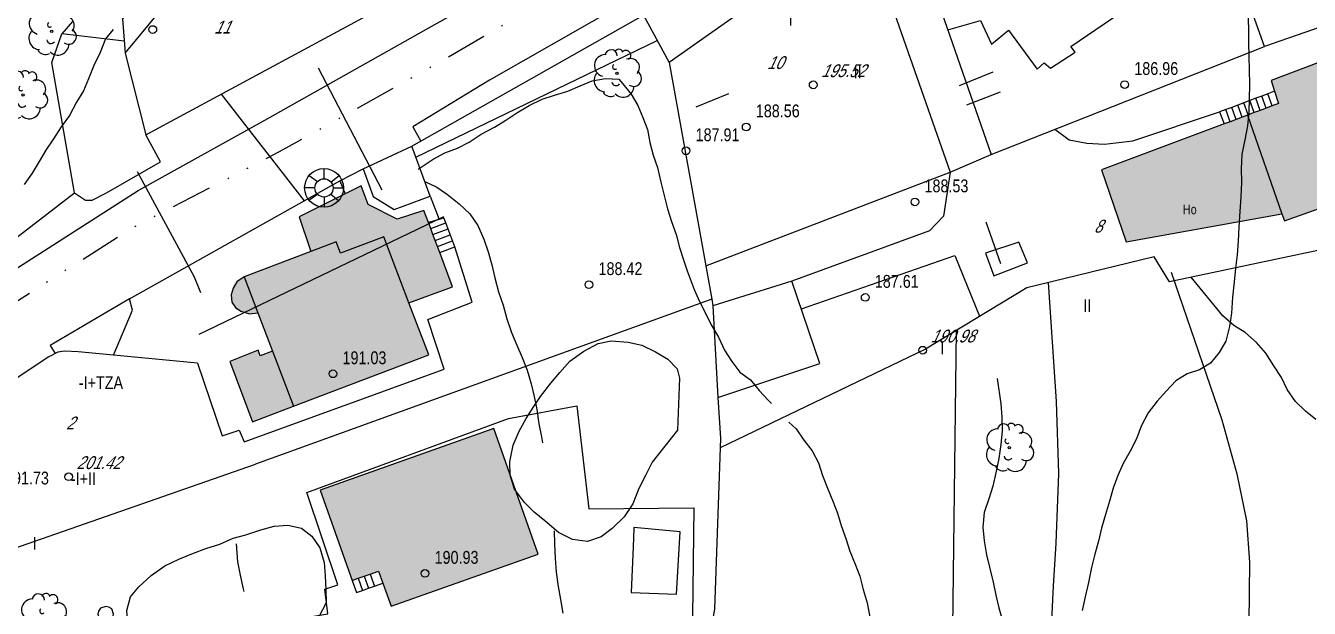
# Model space of a CAD drawing. Header units: metres. Extents: x 523256 to 524015, y 4669220 to 4669814.
# Drawn here: x 523354.2 to 523454.2, y 4669608 to 4669653.4 of the extents above; entities that cross this region are included whole.
import ezdxf

# ---------------------------------------------------------------- set-up
doc = ezdxf.new("R2010")
doc.units = ezdxf.units.M
doc.header["$MEASUREMENT"] = 0
doc.linetypes.add('MORSE_D', pattern=[31.75, 12.7, -6.35, 0, -6.35, 0, -6.35])
for name, color, linetype in [('031006 Cota terreno', 9, 'Continuous'), ('031007 Cota edificio', 7, 'Continuous'), ('032011 Curva cada 1 m', 40, 'Continuous'), ('032015 Curva cada 5 m', 34, 'Continuous'), ('033006 Texto cota terreno', 9, 'Continuous'), ('033007 Texto cota edificio', 9, 'Continuous'), ('052004 Porche Tejavana', 7, 'Continuous'), ('052006 Division alturas', 9, 'Continuous'), ('052016 Cobertizo', 7, 'Continuous'), ('052027 Edificacion por pie_alero', 2, 'Continuous'), ('053000 Textos varios', 7, 'Continuous'), ('053006 Texto altura edificio', 7, 'Continuous'), ('053009 Texto altura edificio predominante', 7, 'Continuous'), ('063002 Texto portal', 7, 'Continuous'), ('072001 Borde aglomerado u hormigon', 7, 'Continuous'), ('072013 Escaleras', 1, 'Continuous'), ('072027 Pavimento', 9, 'Continuous'), ('082001 Valla Alambrada', 7, 'ALAMBRADA'), ('082002 Muro Tapia', 6, 'Continuous'), ('082003 Puerta', 7, 'Continuous'), ('082004 Linde', 3, 'Continuous'), ('082009 Linde Antigua', 104, 'Continuous'), ('101001 Arbol', 3, 'Continuous'), ('102002 Zona arbolada', 3, 'MASA'), ('102006 Seto', 3, 'SETO'), ('112006 Deposito', 7, 'Continuous'), ('141001 Farola baculo', 7, 'Continuous'), ('202001 Eje Calle', 254, 'MORSE_D'), ('990001 Sombreados', 7, 'Continuous')]:
    doc.layers.add(name, color=color, linetype=linetype)
doc.styles.get("Standard").update_dxf_attribs({"font": 'arial.ttf'})
doc.linetypes.add('ALAMBRADA', pattern='A,3,[131,GEOGRAMA.SHX,S=0.5,R=0,X=0,Y=0],3', length=6)
doc.linetypes.add('MASA', pattern='A,0.0001,[130,GEOGRAMA.SHX,S=0.5,R=180,X=0,Y=0],-2.9', length=2.9001)
doc.linetypes.add('SETO', pattern='A,0,-1.2,1,[135,GEOGRAMA.SHX,S=0.4,R=0,X=0.5,Y=-0.5],1', length=3.2)

# ---------------------------------------------------------------- blocks, each defined once
blk = doc.blocks.new('COTAP')
at = {"color": 0}
blk.add_circle((0, 0), 0.3, dxfattribs=at)
blk = doc.blocks.new('ARBOL')
at = {"color": 0}
blk.add_circle((0, 0), 0.0939, dxfattribs=at)
for centre, radius, start, end in [((-0.902, 0.61), 0.852, 92.28, 254.58), ((-0.448, 1.368), 0.48, 359.28777, 173.60777), ((0.156, 1.551), 0.336, 23.15651, 160.46651), ((0.701, 1.409), 0.384, 301.57804, 139.32804), ((1.05, 0.46), 0.708, 319.85562, 114.76562), ((-0.146, 0.514), 0.192, 119.14, 310.56), ((1.31, -0.398), 0.612, 235.52754, 62.02753), ((-0.89, -0.542), 0.888, 142.64, 266.54), ((-0.062, -0.614), 0.336, 189.64, 323.88), ((0.478, -0.998), 0.852, 224.67, 0.24), ((-0.482, -1.082), 0.72, 213.78, 295.32)]:
    blk.add_arc(centre, radius, start, end, dxfattribs=at)
blk = doc.blocks.new('FAROLAG')
at = {"color": 0}
for p, q in [((0, 0.71), (0, 1.51)), ((-0.71, 0), (-1.51, 0)), ((-1.169, 0.956), (-0.51, 0.49)), ((1.173, 0.95), (0.553, 0.446)), ((0.71, 0), (1.51, 0)), ((-1.173, -0.95), (-0.51, -0.48)), ((0, -0.71), (0, -1.51)), ((1.127, -1.005), (0.511, -0.493))]:
    blk.add_line(p, q, dxfattribs=at)
for radius in [1.51, 0.71]:
    blk.add_circle((0, 0), radius, dxfattribs=at)

msp = doc.modelspace()

# ---------------------------------------------------------------- hatches: boundary and pattern name
at = {"layer": '990001 Sombreados', "true_color": 0xafafaf}
for points in [[(523451.49849, 4669648.29038), (523451.79849, 4669647.33038), (523451.32849, 4669647.15038), (523450.85849, 4669646.98038), (523450.38849, 4669646.80038), (523449.92849, 4669646.63038), (523449.45849, 4669646.45038), (523449.40849, 4669646.43038), (523448.98849, 4669646.27038), (523448.51849, 4669646.10038), (523448.04849, 4669645.92038), (523447.57849, 4669645.75038), (523438.01849, 4669642.16038), (523439.95849, 4669636.57038), (523452.07849, 4669638.73038), (523452.26849, 4669638.20038), (523462.18849, 4669641.73038), (523458.71849, 4669651.95038), (523451.23849, 4669649.14038)], [(523385.24849, 4669639.00038), (523383.16849, 4669638.33038), (523380.89849, 4669639.47038), (523380.34849, 4669640.92038), (523375.51849, 4669638.51038), (523376.42849, 4669635.80038), (523371.25849, 4669633.83038), (523370.68849, 4669633.44038), (523370.37849, 4669632.95038), (523370.23849, 4669632.44038), (523370.29849, 4669631.86038), (523370.57849, 4669631.45038), (523370.98849, 4669631.15038), (523371.66849, 4669630.94038), (523372.31849, 4669631.03038), (523373.45849, 4669628.05038), (523372.49849, 4669627.69038), (523372.33849, 4669628.11038), (523370.13849, 4669627.25038), (523371.88849, 4669622.55038), (523375.08849, 4669623.76038), (523385.61849, 4669627.77038), (523384.54849, 4669630.58038), (523384.07849, 4669631.82038), (523387.47849, 4669633.05038), (523386.47849, 4669635.73038), (523386.29849, 4669636.19038), (523386.12849, 4669636.66038), (523385.94849, 4669637.13038), (523385.77849, 4669637.60038), (523385.59849, 4669638.07038), (523385.42849, 4669638.54038)], [(523377.15849, 4669617.21038), (523379.64849, 4669610.18038), (523380.12849, 4669610.35038), (523380.59849, 4669610.51038), (523381.06849, 4669610.68038), (523381.71849, 4669610.91038), (523382.05849, 4669609.97038), (523382.68849, 4669608.18038), (523394.15849, 4669612.24038), (523390.69849, 4669622.01038)]]:
    msp.add_hatch(color=253, dxfattribs=at).paths.add_polyline_path(points, flags=0)

# ---------------------------------------------------------------- linework, layer by layer
at = {"layer": '032011 Curva cada 1 m'}
for points, elevation in [([(523449.43, 4669654.32), (523449.47, 4669653.2), (523449.48, 4669652.12), (523449.5, 4669650.99), (523449.53, 4669649.96), (523449.55, 4669648.81), (523449.53, 4669647.7), (523449.5, 4669646.68), (523449.4, 4669645.61), (523449.18, 4669644.51), (523448.95, 4669643.38), (523448.91, 4669642.25), (523448.93, 4669641.21), (523448.88, 4669640.06), (523448.81, 4669638.92), (523448.73, 4669637.74), (523448.66, 4669636.6), (523448.59, 4669635.55), (523448.47, 4669634.5), (523448.35, 4669633.44), (523448.24, 4669632.24), (523448.14, 4669631.01), (523447.99, 4669629.96), (523447.71, 4669628.83), (523447.2, 4669627.93), (523446.52, 4669627.1), (523445.67, 4669626.6), (523444.69, 4669626.28), (523443.82, 4669625.74), (523443.08, 4669624.96), (523442.36, 4669624.16), (523441.66, 4669623.24), (523441.12, 4669622.21), (523440.74, 4669621.22), (523440.26, 4669620.25), (523439.72, 4669619.28), (523439.29, 4669618.37), (523438.93, 4669617.36), (523438.64, 4669616.36), (523438.34, 4669615.32), (523438.03, 4669614.26), (523437.78, 4669613.24), (523437.5, 4669612.23), (523437.25, 4669611.2), (523437.01, 4669610.01), (523436.76, 4669608.9), (523436.51, 4669607.83)], 186), ([(523361.04, 4669653.1), (523360.44, 4669652.37), (523360.03, 4669651.3), (523359.54, 4669650.3), (523359.11, 4669649.26), (523358.73, 4669648.32), (523358.2, 4669647.43), (523357.63, 4669646.4), (523356.99, 4669645.53), (523356.4, 4669644.59), (523355.81, 4669643.69), (523355.28, 4669642.82), (523354.74, 4669641.92), (523354.1, 4669641.04)], 191), ([(523377, 4669650.12), (523381.98, 4669640.62)], 188), ([(523426.97, 4669648.74), (523429.59, 4669649.81)], 187), ([(523384.8, 4669642.21), (523385.97, 4669643.01), (523386.89, 4669643.5), (523387.86, 4669643.85), (523388.76, 4669644.33), (523389.71, 4669644.95), (523390.75, 4669645.49), (523391.62, 4669646.04), (523392.49, 4669646.62), (523393.45, 4669647.17), (523394.45, 4669647.67), (523395.42, 4669647.98), (523396.47, 4669648.31), (523397.42, 4669648.71), (523398.35, 4669649.09), (523399.38, 4669649.29), (523400.42, 4669649.23), (523400.74, 4669648.86), (523401.4, 4669648.06), (523401.9, 4669647.19), (523402.3, 4669646.24), (523402.66, 4669645.31), (523402.85, 4669644.29), (523403.1, 4669643.31), (523403.44, 4669642.36), (523403.71, 4669641.21), (523403.95, 4669640.18), (523404.23, 4669639.13), (523404.54, 4669638.15), (523404.89, 4669637.12), (523405.16, 4669636.12), (523405.46, 4669635.15), (523405.75, 4669634.31), (523406.3, 4669632.85), (523406.71, 4669631.91), (523407.19, 4669631.01), (523407.63, 4669630.1), (523408.19, 4669629.13), (523408.66, 4669628.13), (523409.24, 4669627.23), (523409.86, 4669626.41), (523410.68, 4669625.81), (523411.35, 4669624.99), (523412.07, 4669624.22), (523412.32, 4669623.97)], 188), ([(523408.96, 4669648.1), (523406.44, 4669647.05)], 188), ([(523427.53, 4669647.24), (523430.15, 4669648.24)], 188), ([(523362.92, 4669642.03), (523367.34, 4669633.83), (523367.85, 4669632.62)], 189), ([(523385.31, 4669641.27), (523386.25, 4669640.83), (523387.09, 4669640.25), (523387.99, 4669639.53), (523388.82, 4669638.75), (523389.44, 4669637.83), (523389.92, 4669636.77), (523390.25, 4669635.77), (523390.55, 4669634.77), (523390.78, 4669633.75), (523391.05, 4669632.66), (523391.43, 4669631.63), (523391.71, 4669630.55), (523392.06, 4669629.5), (523392.49, 4669628.52), (523392.9, 4669627.55), (523393.28, 4669626.57), (523393.59, 4669625.49), (523393.84, 4669624.5), (523394.03, 4669623.5), (523394.2, 4669622.39), (523394.4, 4669621.36), (523394.49, 4669620.91)], 189), ([(523367.73, 4669629.36), (523386.79, 4669638.54)], 191), ([(523429.01, 4669638.13), (523430.15, 4669634.86)], 187), ([(523429.91, 4669625.91), (523430.18, 4669623.94), (523430.27, 4669622.9), (523430.29, 4669621.85), (523430.19, 4669620.77), (523430.04, 4669619.67), (523429.79, 4669618.57), (523429.57, 4669617.53), (523429.24, 4669616.53), (523428.89, 4669615.48), (523428.79, 4669614.34), (523428.88, 4669613.26), (523429.06, 4669612.17), (523429.36, 4669611.02), (523429.58, 4669610.04), (523429.8, 4669609.04), (523430.03, 4669608.04), (523430.35, 4669606.97)], 187), ([(523413.66, 4669622.52), (523414.24, 4669622), (523414.84, 4669621.1), (523415.48, 4669620.29), (523415.99, 4669619.35), (523416.3, 4669618.37), (523416.68, 4669617.37), (523417.09, 4669616.36), (523417.46, 4669615.42), (523417.75, 4669614.45), (523418.1, 4669613.44), (523418.42, 4669612.47), (523418.83, 4669611.44), (523419.21, 4669610.51), (523419.46, 4669609.49), (523419.77, 4669608.43), (523419.99, 4669607.33)], 188), ([(523395.4, 4669614.04), (523395.42, 4669613.04), (523395.46, 4669611.93), (523395.55, 4669610.83), (523395.71, 4669609.7), (523395.88, 4669608.7), (523396.06, 4669607.64)], 189), ([(523370.63, 4669613.04), (523370.74, 4669611.62), (523370.94, 4669610.6), (523371.17, 4669609.52), (523371.22, 4669609.33)], 191)]:
    msp.add_lwpolyline(points, dxfattribs=dict(at, elevation=elevation))
at = {"layer": '032015 Curva cada 5 m', "elevation": 190}
for points in [[(523384.60849, 4669643.15038), (523403.41849, 4669652.24038)], [(523369.44849, 4669648.06038), (523375.91849, 4669639.76038)]]:
    msp.add_lwpolyline(points, dxfattribs=at)
at = {"layer": '052004 Porche Tejavana', "flags": 128}
for points in [[(523378.68849, 4669641.32038), (523380.50849, 4669642.25038), (523381.29849, 4669640.09038), (523382.91849, 4669639.09038), (523385.73849, 4669640.11038), (523386.42849, 4669638.30038), (523385.59849, 4669638.07038)], [(523378.68849, 4669641.32038), (523379.11849, 4669640.31038)]]:
    msp.add_lwpolyline(points, dxfattribs=at)
at = {"layer": '052006 Division alturas', "flags": 128}
for points in [[(523449.40849, 4669646.43038), (523452.07849, 4669638.73038)], [(523384.07849, 4669631.82038), (523382.11849, 4669636.96038), (523378.74849, 4669635.68038), (523378.41849, 4669636.56038), (523376.42849, 4669635.80038)], [(523371.25849, 4669633.83038), (523372.31849, 4669631.03038)], [(523373.45849, 4669628.05038), (523375.08849, 4669623.76038)]]:
    msp.add_lwpolyline(points, dxfattribs=at)
at = {"layer": '052016 Cobertizo', "flags": 128}
for points in [[(523361.96849, 4669651.26038), (523365.50849, 4669655.53038), (523364.12849, 4669656.83038), (523361.77849, 4669653.92038), (523361.96849, 4669651.26038)], [(523428.99849, 4669635.68038), (523429.62849, 4669633.91038), (523432.25849, 4669634.92038), (523431.58849, 4669636.54038), (523428.99849, 4669635.68038)], [(523407.75849, 4669631.57038), (523408.14849, 4669624.44038), (523416.09849, 4669627.09038), (523413.90849, 4669633.49038), (523407.75849, 4669631.57038)], [(523401.58849, 4669614.20038), (523401.53849, 4669612.79038), (523401.39849, 4669609.25038), (523404.91849, 4669609.11038), (523405.19849, 4669613.96038), (523401.59849, 4669614.31038), (523401.58849, 4669614.20038)]]:
    msp.add_lwpolyline(points, dxfattribs=at)
at = {"layer": '052027 Edificacion por pie_alero', "flags": 128}
for points in [[(523451.49849, 4669648.29038), (523451.79849, 4669647.33038), (523451.32849, 4669647.15038), (523450.85849, 4669646.98038), (523450.38849, 4669646.80038), (523449.92849, 4669646.63038), (523449.45849, 4669646.45038), (523449.40849, 4669646.43038), (523448.98849, 4669646.27038), (523448.51849, 4669646.10038), (523448.04849, 4669645.92038), (523447.57849, 4669645.75038), (523438.01849, 4669642.16038), (523439.95849, 4669636.57038), (523452.07849, 4669638.73038), (523452.26849, 4669638.20038), (523462.18849, 4669641.73038), (523458.71849, 4669651.95038), (523451.23849, 4669649.14038), (523451.49849, 4669648.29038)], [(523385.24849, 4669639.00038), (523383.16849, 4669638.33038), (523380.89849, 4669639.47038), (523380.34849, 4669640.92038), (523375.51849, 4669638.51038), (523376.42849, 4669635.80038), (523371.25849, 4669633.83038), (523370.68849, 4669633.44038), (523370.37849, 4669632.95038), (523370.23849, 4669632.44038), (523370.29849, 4669631.86038), (523370.57849, 4669631.45038), (523370.98849, 4669631.15038), (523371.66849, 4669630.94038), (523372.31849, 4669631.03038), (523373.45849, 4669628.05038), (523372.49849, 4669627.69038), (523372.33849, 4669628.11038), (523370.13849, 4669627.25038), (523371.88849, 4669622.55038), (523375.08849, 4669623.76038), (523385.61849, 4669627.77038), (523384.54849, 4669630.58038), (523384.07849, 4669631.82038), (523387.47849, 4669633.05038), (523386.47849, 4669635.73038), (523386.29849, 4669636.19038), (523386.12849, 4669636.66038), (523385.94849, 4669637.13038), (523385.77849, 4669637.60038), (523385.59849, 4669638.07038), (523385.42849, 4669638.54038), (523385.24849, 4669639.00038)], [(523377.15849, 4669617.21038), (523379.64849, 4669610.18038), (523380.12849, 4669610.35038), (523380.59849, 4669610.51038), (523381.06849, 4669610.68038), (523381.71849, 4669610.91038), (523382.05849, 4669609.97038), (523382.68849, 4669608.18038), (523394.15849, 4669612.24038), (523390.69849, 4669622.01038), (523377.15849, 4669617.21038)]]:
    msp.add_lwpolyline(points, dxfattribs=at)
at = {"layer": '072001 Borde aglomerado u hormigon', "flags": 128}
for points in [[(523336.7179, 4669624.59172), (523343.41849, 4669628.01038), (523353.00849, 4669634.16038), (523362.97849, 4669640.55038), (523372.86849, 4669646.05038), (523386.04849, 4669653.47038), (523398.60849, 4669660.49038), (523405.31849, 4669664.93038), (523413.90849, 4669670.81038), (523419.90849, 4669676.07038), (523428.88849, 4669684.43038), (523435.40849, 4669690.53038), (523440.79849, 4669693.86038), (523448.36849, 4669697.67038), (523459.56849, 4669702.68038)], [(523361.89849, 4669652.20038), (523357.03849, 4669652.76038)], [(523358.02849, 4669640.37038), (523358.88849, 4669639.81038), (523359.40849, 4669639.81038), (523360.52849, 4669640.37038), (523364.73849, 4669642.79038), (523363.58849, 4669644.89038)]]:
    msp.add_lwpolyline(points, dxfattribs=at)
at = {"layer": '072013 Escaleras', "flags": 128}
for points in [[(523450.03849, 4669647.74038), (523449.56849, 4669647.56038)], [(523450.50849, 4669647.91038), (523450.03849, 4669647.74038)], [(523450.38849, 4669646.80038), (523450.03849, 4669647.74038)], [(523450.97849, 4669648.09038), (523450.50849, 4669647.91038)], [(523450.85849, 4669646.98038), (523450.50849, 4669647.91038)], [(523451.49849, 4669648.29038), (523450.97849, 4669648.09038)], [(523451.32849, 4669647.15038), (523450.97849, 4669648.09038)], [(523447.69849, 4669646.86038), (523447.22849, 4669646.68038), (523447.57849, 4669645.75038)], [(523448.16849, 4669647.03038), (523447.69849, 4669646.86038)], [(523448.04849, 4669645.92038), (523447.69849, 4669646.86038)], [(523448.63849, 4669647.21038), (523448.16849, 4669647.03038)], [(523448.51849, 4669646.10038), (523448.16849, 4669647.03038)], [(523449.10849, 4669647.39038), (523448.63849, 4669647.21038)], [(523448.98849, 4669646.27038), (523448.63849, 4669647.21038)], [(523449.56849, 4669647.56038), (523449.10849, 4669647.39038)], [(523449.45849, 4669646.45038), (523449.10849, 4669647.39038)], [(523449.92849, 4669646.63038), (523449.56849, 4669647.56038)], [(523385.77849, 4669637.60038), (523386.95849, 4669638.04038)], [(523386.95849, 4669638.04038), (523386.78849, 4669638.43038), (523386.42849, 4669638.30038)], [(523386.47849, 4669635.73038), (523387.64849, 4669636.17038), (523386.95849, 4669638.04038)], [(523385.94849, 4669637.13038), (523387.12849, 4669637.57038)], [(523386.12849, 4669636.66038), (523387.29849, 4669637.10038)], [(523386.29849, 4669636.19038), (523387.47849, 4669636.63038)], [(523379.64849, 4669610.18038), (523379.98849, 4669609.24038), (523380.45849, 4669609.40038)], [(523380.12849, 4669610.35038), (523380.45849, 4669609.40038)], [(523380.59849, 4669610.51038), (523380.92849, 4669609.57038)], [(523380.92849, 4669609.57038), (523381.39849, 4669609.74038)], [(523381.06849, 4669610.68038), (523381.39849, 4669609.74038)], [(523381.39849, 4669609.74038), (523382.05849, 4669609.97038)], [(523380.45849, 4669609.40038), (523380.92849, 4669609.57038)]]:
    msp.add_lwpolyline(points, dxfattribs=at)
at = {"layer": '072027 Pavimento', "flags": 128}
for points in [[(523415.94089, 4669664.39662), (523415.47849, 4669664.35038), (523414.34849, 4669663.85038), (523403.52849, 4669656.69038), (523390.35849, 4669649.15038), (523384.37849, 4669645.52038), (523385.00849, 4669644.40038)], [(523415.94089, 4669664.39662), (523416.17849, 4669664.42038), (523417.54849, 4669664.10038), (523418.24849, 4669663.59038), (523419.12849, 4669662.19038), (523419.72849, 4669660.48038), (523421.03849, 4669656.82038), (523426.24849, 4669641.99038), (523425.71849, 4669638.55038), (523424.61849, 4669637.43038), (523413.90849, 4669633.49038)], [(523426.06849, 4669653.07038), (523428.60849, 4669653.79038), (523429.44849, 4669651.96038), (523430.77849, 4669653.06038), (523433.00849, 4669650.02038), (523433.55849, 4669650.50038), (523434.05849, 4669650.10038), (523435.97849, 4669651.34038), (523435.64849, 4669651.77038), (523445.37849, 4669658.42038)], [(523434.39849, 4669645.33038), (523435.49849, 4669644.51038), (523436.88849, 4669644.24038), (523438.26849, 4669644.18038), (523440.45849, 4669644.43038), (523447.22849, 4669646.68038)], [(523367.60849, 4669627.11038), (523369.52849, 4669621.46038), (523370.86849, 4669621.89038), (523371.23849, 4669620.97038), (523386.81849, 4669626.63038), (523385.55849, 4669630.50038), (523388.99849, 4669631.86038), (523387.64849, 4669636.17038)], [(523414.64849, 4669631.34038), (523426.59849, 4669635.50038), (523428.52849, 4669630.76038)], [(523362.32849, 4669632.13038), (523356.13849, 4669628.48038), (523356.52849, 4669627.86038)], [(523335.17849, 4669601.00038), (523354.02849, 4669603.66038), (523377.75849, 4669607.58038), (523377.53849, 4669609.50038), (523378.53849, 4669609.84038), (523376.11849, 4669617.04038), (523391.84849, 4669622.81038), (523397.16849, 4669623.79038), (523398.09849, 4669615.75038), (523406.27849, 4669615.85038), (523406.17849, 4669607.39038)]]:
    msp.add_lwpolyline(points, dxfattribs=at)
at = {"layer": '082001 Valla Alambrada', "flags": 128}
for points in [[(523402.34849, 4669654.21038), (523417.37849, 4669663.83038), (523419.05849, 4669660.88038), (523404.33849, 4669650.54038)], [(523443.31849, 4669633.45038), (523442.12849, 4669635.39038), (523432.20849, 4669632.98038)], [(523344.41849, 4669619.87038), (523337.82849, 4669615.47038), (523334.98849, 4669606.28038), (523372.12849, 4669619.23038)]]:
    msp.add_lwpolyline(points, dxfattribs=at)
at = {"layer": '082002 Muro Tapia', "flags": 128}
for points in [[(523421.54849, 4669666.05038), (523429.43849, 4669643.37038), (523450.72849, 4669651.77038), (523439.79849, 4669682.34038), (523437.10849, 4669679.81038)], [(523385.73849, 4669640.11038), (523384.29849, 4669644.00038), (523402.34849, 4669654.21038), (523404.33849, 4669650.54038), (523407.66497, 4669632.08911)], [(523346.13849, 4669650.36038), (523352.46849, 4669636.10038), (523358.02849, 4669640.37038), (523356.26849, 4669650.54038), (523357.03849, 4669652.76038)], [(523362.53849, 4669631.24038), (523362.32849, 4669632.13038), (523378.68849, 4669641.32038)], [(523407.66497, 4669632.08911), (523372.12849, 4669619.23038)], [(523407.66497, 4669632.08911), (523407.75849, 4669631.57038)], [(523367.60849, 4669627.11038), (523361.05849, 4669627.73038), (523358.30849, 4669627.98038), (523357.25849, 4669628.05038), (523356.73849, 4669627.97038), (523355.97849, 4669627.58038), (523344.41849, 4669619.87038)], [(523408.14849, 4669624.44038), (523408.35849, 4669621.26038), (523407.88849, 4669607.94038), (523406.55849, 4669600.62038), (523403.38849, 4669583.03038), (523402.93849, 4669580.52038)]]:
    msp.add_lwpolyline(points, dxfattribs=at)
at = {"layer": '082003 Puerta', "flags": 128}
for points in [[(523357.86849, 4669653.73038), (523357.03849, 4669652.76038)], [(523361.96849, 4669651.26038), (523363.58849, 4669644.89038)], [(523380.50849, 4669642.25038), (523384.29849, 4669644.00038)], [(523426.24849, 4669641.99038), (523429.43849, 4669643.37038)], [(523361.05849, 4669627.73038), (523362.53849, 4669631.24038)]]:
    msp.add_lwpolyline(points, dxfattribs=at)
at = {"layer": '082004 Linde', "flags": 128}
for points in [[(523454.70849, 4669622.72038), (523453.91849, 4669623.38038), (523453.13849, 4669624.12038), (523452.49849, 4669625.06038), (523452.04849, 4669625.98038), (523451.45849, 4669626.91038), (523450.81849, 4669627.88038), (523450.08849, 4669628.73038), (523449.21849, 4669629.49038), (523448.32849, 4669630.05038), (523447.46849, 4669630.79038), (523445.00849, 4669633.81038)], [(523433.85849, 4669633.38038), (523434.49849, 4669624.12038), (523434.66849, 4669618.52038), (523434.46849, 4669613.09038), (523434.26849, 4669609.74038), (523433.56869, 4669595.28452)]]:
    msp.add_lwpolyline(points, dxfattribs=at)
at = {"layer": '082009 Linde Antigua', "flags": 128}
for points in [[(523443.45849, 4669634.19038), (523447.40849, 4669622.69038), (523448.57849, 4669618.48038), (523449.32849, 4669614.83038), (523449.54849, 4669611.61038), (523449.50849, 4669606.88038), (523449.32849, 4669604.45038)], [(523426.42849, 4669604.40038), (523426.73849, 4669629.67038)]]:
    msp.add_lwpolyline(points, dxfattribs=at)
at = {"layer": '102002 Zona arbolada', "flags": 128}
for points in [[(523405.00849, 4669621.89038), (523403.01849, 4669619.39038), (523402.50849, 4669618.35038), (523401.99849, 4669617.35038), (523401.51849, 4669616.15038), (523400.84849, 4669615.15038), (523399.91849, 4669614.24038), (523399.04849, 4669613.58038), (523397.98849, 4669613.22038), (523396.81849, 4669613.38038), (523395.71849, 4669613.92038), (523394.67849, 4669614.82038), (523393.83849, 4669615.49038), (523393.08849, 4669616.26038), (523392.30849, 4669617.29038), (523391.97849, 4669618.39038), (523391.93849, 4669619.42038), (523392.18849, 4669620.71038), (523392.66849, 4669621.82038), (523393.20849, 4669622.79038), (523393.74849, 4669623.66038), (523394.32849, 4669624.51038), (523395.12849, 4669625.55038), (523395.83849, 4669626.39038), (523396.60849, 4669627.27038), (523397.69849, 4669628.05038), (523398.82849, 4669628.64038), (523399.82849, 4669628.84038), (523401.14849, 4669628.75038), (523402.21849, 4669628.50038), (523403.28849, 4669627.99038), (523404.25849, 4669627.41038), (523404.97849, 4669626.67038), (523405.14849, 4669625.93038), (523405.00849, 4669621.89038)], [(523375.67849, 4669604.72038), (523372.57849, 4669603.89038), (523371.38849, 4669603.56038), (523370.22849, 4669603.23038), (523369.05849, 4669603.00038), (523367.76849, 4669602.79038), (523366.76849, 4669602.66038), (523365.44849, 4669602.62038), (523364.34849, 4669602.84038), (523363.37849, 4669603.41038), (523362.68849, 4669604.41038), (523362.38849, 4669605.54038), (523362.18849, 4669606.67038), (523362.11849, 4669607.83038), (523362.39849, 4669608.90038), (523363.04849, 4669609.68038), (523364.00849, 4669610.56038), (523365.06849, 4669611.31038), (523366.16849, 4669611.83038), (523367.29849, 4669612.32038), (523368.25849, 4669612.68038), (523369.35849, 4669613.01038), (523370.38849, 4669613.47038), (523371.38849, 4669613.74038), (523372.54849, 4669614.13038), (523373.57849, 4669614.40038), (523374.64849, 4669614.50038), (523375.71849, 4669614.25038), (523376.52849, 4669613.64038), (523377.14849, 4669612.71038), (523377.47849, 4669611.58038), (523377.54849, 4669610.54038), (523377.61849, 4669609.48038), (523377.62849, 4669608.44038), (523375.67849, 4669604.72038)]]:
    msp.add_lwpolyline(points, dxfattribs=at)
at = {"layer": '102006 Seto', "flags": 128}
for points in [[(523363.58849, 4669644.89038), (523384.47849, 4669656.20038), (523404.06849, 4669667.71038), (523419.26849, 4669678.04038)], [(523467.02849, 4669657.46038), (523465.57849, 4669638.14038), (523443.31849, 4669633.45038)], [(523467.02849, 4669657.46038), (523450.72849, 4669651.77038)], [(523407.19849, 4669634.68038), (523426.24849, 4669641.99038)], [(523432.20849, 4669632.98038), (523424.30849, 4669628.20038), (523408.32849, 4669620.50038)]]:
    msp.add_lwpolyline(points, dxfattribs=at)
at = {"layer": '112006 Deposito', "flags": 128}
msp.add_lwpolyline([(523361.07849, 4669607.55038), (523360.92849, 4669607.96038), (523360.71849, 4669608.11038), (523360.46849, 4669608.16038), (523360.05849, 4669608.01038), (523359.90849, 4669607.80038), (523359.84849, 4669607.55038), (523360.00849, 4669607.14038), (523360.21849, 4669606.99038), (523360.46849, 4669606.93038), (523360.87849, 4669607.09038), (523361.02849, 4669607.30038), (523361.07849, 4669607.55038)], dxfattribs=at)
at = {"layer": '202001 Eje Calle', "ltscale": 0.25, "flags": 128}
msp.add_lwpolyline([(523332.16849, 4669616.55038), (523336.04849, 4669620.45038), (523346.68849, 4669627.58038), (523362.49849, 4669637.63038), (523374.00849, 4669643.59038), (523385.52849, 4669650.03038), (523400.91849, 4669658.98038), (523409.00849, 4669663.86038), (523414.96849, 4669668.54038), (523422.53849, 4669675.25038), (523432.88849, 4669684.81038), (523437.66849, 4669688.43038), (523445.76849, 4669693.11038), (523453.95849, 4669697.31038), (523471.97849, 4669705.66038), (523481.24849, 4669710.45038), (523491.87849, 4669715.62038), (523498.28849, 4669719.11038), (523500.76849, 4669719.49038)], dxfattribs=at)

# ---------------------------------------------------------------- block references
at = {"layer": '031006 Cota terreno'}
for p in [(523439.83, 4669648.81, 186.96), (523410.35, 4669645.51, 188.56), (523405.66, 4669643.65, 187.91), (523423.49, 4669639.67, 188.53), (523398.1, 4669633.22, 188.42), (523419.62, 4669632.23, 187.61), (523378.16, 4669626.28, 191.03), (523385.33, 4669610.73, 190.93)]:
    msp.add_blockref('COTAP', p, dxfattribs=at)
at = {"layer": '031007 Cota edificio'}
for p in [(523364.13, 4669653.1, 197.23), (523415.57, 4669648.79, 195.52), (523424.1, 4669628.12, 190.98), (523357.58, 4669618.26, 201.42)]:
    msp.add_blockref('COTAP', p, dxfattribs=at)
at = {"layer": '101001 Arbol'}
for p in [(523356.25849, 4669652.96038), (523400.27849, 4669649.68038), (523354.02849, 4669648.00038), (523430.83849, 4669620.53038), (523355.65849, 4669607.28038)]:
    msp.add_blockref('ARBOL', p, dxfattribs=at)
at = {"layer": '141001 Farola baculo'}
msp.add_blockref('FAROLAG', (523377.46849, 4669640.76038), dxfattribs=at)

# ---------------------------------------------------------------- texts
at = {"layer": '033006 Texto cota terreno', "width": 0.8}
for s, p in [('186.96', (523440.58, 4669649.56, 186.96)), ('188.56', (523411.1, 4669646.26, 188.56)), ('187.91', (523406.41, 4669644.4, 187.91)), ('188.53', (523424.24, 4669640.42, 188.53)), ('188.42', (523398.85, 4669633.97, 188.42)), ('187.61', (523420.37, 4669632.98, 187.61)), ('191.03', (523378.91, 4669627.03, 191.03)), ('191.73', (523352.62, 4669617.66, 191.73)), ('190.93', (523386.08, 4669611.48, 190.93))]:
    msp.add_text(s, height=1, dxfattribs=at).set_placement(p)
at = {"layer": '033007 Texto cota edificio', "oblique": 25, "width": 0.8}
for s, p in [('195.52', (523416.17, 4669649.39, 195.52)), ('190.98', (523424.7, 4669628.72, 190.98)), ('201.42', (523358.18, 4669618.86, 201.42))]:
    msp.add_text(s, height=1, dxfattribs=at).set_placement(p)
at = {"layer": '053000 Textos varios', "width": 0.8}
msp.add_text('Ho', height=0.75, dxfattribs=at).set_placement((523444.3674, 4669638.71018))
at = {"layer": '053006 Texto altura edificio', "width": 0.8}
for s, p in [('I', (523413.65, 4669653.4)), ('I', (523425.47, 4669627.8)), ('-I+TZA', (523358.37, 4669625.09)), ('I', (523354.78, 4669612.58))]:
    msp.add_text(s, height=1, dxfattribs=at).set_placement(p)
at = {"layer": '053009 Texto altura edificio predominante', "width": 0.8}
msp.add_text('II', height=1, dxfattribs=at).set_placement((523418.72, 4669649.31))
for s, p in [('II', (523436.62, 4669631.09)), ('-I+II', (523357.74, 4669617.61))]:
    msp.add_text(s, height=1, rotation=359.99, dxfattribs=at).set_placement(p)
at = {"layer": '063002 Texto portal', "oblique": 25, "width": 0.8}
for s, p in [('11', (523368.89905, 4669652.79)), ('10', (523411.96436, 4669650.022)), ('8', (523437.43381, 4669637.28)), ('2', (523357.36381, 4669621.95))]:
    msp.add_text(s, height=1, dxfattribs=at).set_placement(p)

doc.saveas('drawing.dxf')
